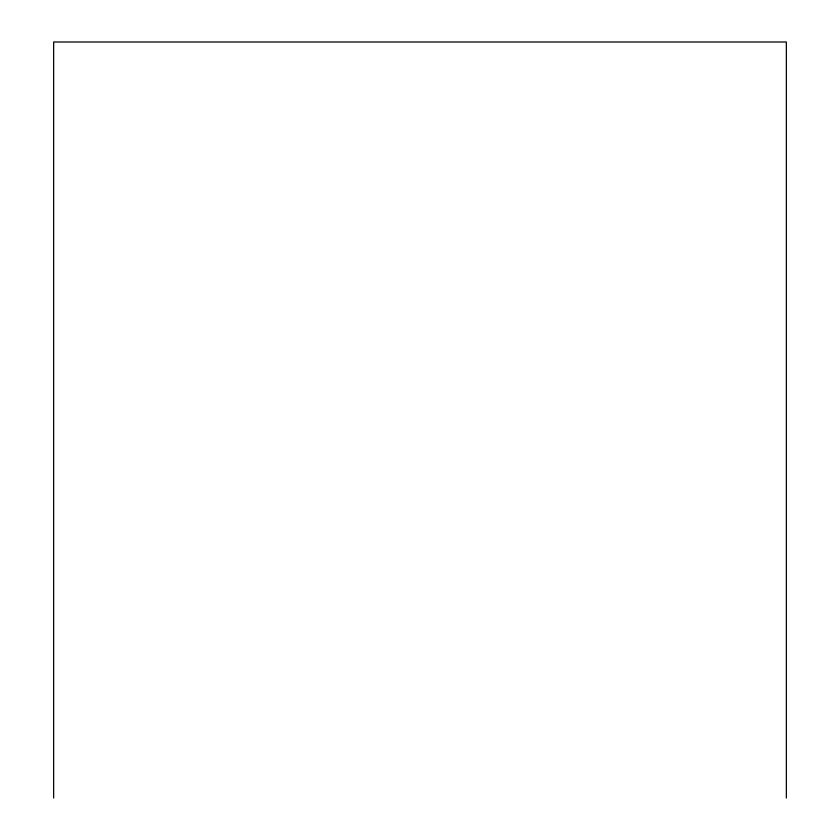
<?xml version="1.0" encoding="UTF-8"?>
<svg xmlns="http://www.w3.org/2000/svg" width="840" height="840" viewBox="0 0 840 840"><rect width="100%" height="100%" fill="white"/><g stroke="black" fill="none" stroke-linecap="round" stroke-linejoin="round"><path stroke-width="1.26" d="M786.356 798L786.356 42L53.645 42L53.645 798"/></g></svg>
